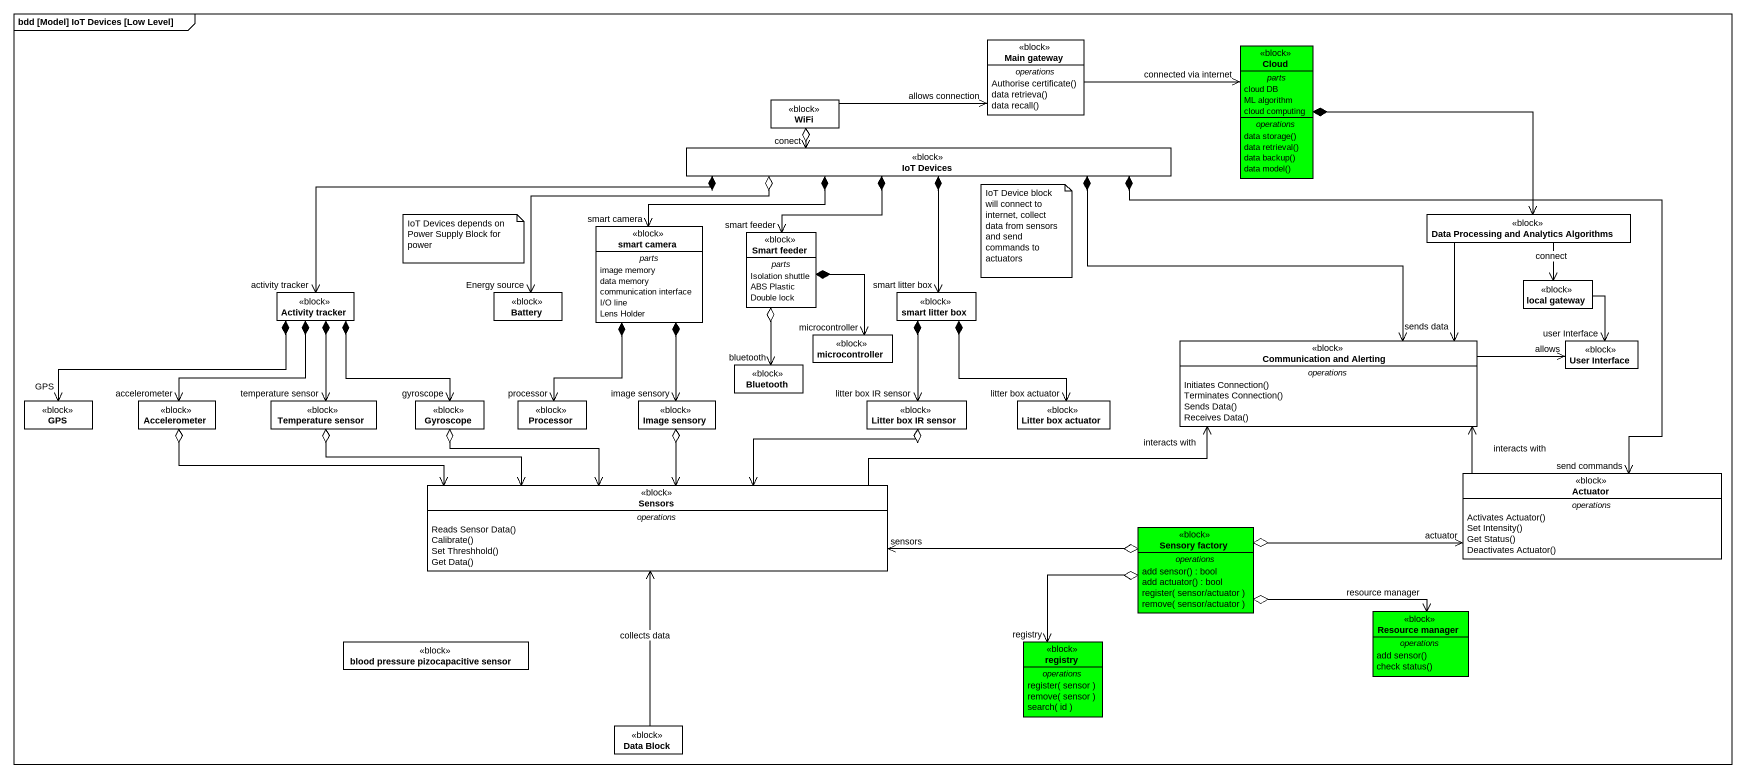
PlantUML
@startuml
mainframe bdd [Model] IoT Devices [Low Level]
hide circle
hide empty members
class "Main gateway" as Main_gateway <<block>> {
  -- operations --
  Authorise certificate()
  data retrieva()
  data recall()
}
class "Cloud" as Cloud_ <<block>> #00FF00 {
  -- parts --
  cloud DB
  ML algorithm
  cloud computing
  -- operations --
  data storage()
  data retrieval()
  data backup()
  data model()
}
class WiFi <<block>>
class "IoT Devices" as IoT_Devices <<block>>
class "smart camera" as smart_camera <<block>> {
  -- parts --
  image memory
  data memory
  communication interface
  I/O line
  Lens Holder
}
class "Data Processing and Analytics Algorithms" as Data_Processing_and <<block>>
class "Smart feeder" as Smart_feeder <<block>> {
  -- parts --
  Isolation shuttle
  ABS Plastic
  Double lock
}
class "Activity tracker" as Activity_tracker <<block>>
class Battery <<block>>
class "smart litter box" as smart_litter_box <<block>>
class "local gateway" as local_gateway <<block>>
class microcontroller <<block>>
class "Communication and Alerting" as Communication_and_Alerting <<block>> {
  -- operations --
  Initiates Connection()
  Terminates Connection()
  Sends Data()
  Receives Data()
}
class "User Interface" as User_Interface <<block>>
class Bluetooth <<block>>
class GPS <<block>>
class Accelerometer <<block>>
class "Temperature sensor" as Temperature_sensor <<block>>
class Gyroscope <<block>>
class Processor <<block>>
class "Image sensory" as Image_sensory <<block>>
class "Litter box IR sensor" as Litter_box_IR_sensor <<block>>
class "Litter box actuator" as Litter_box_actuator <<block>>
class Sensors <<block>> {
  -- operations --
  Reads Sensor Data()
  Calibrate()
  Set Threshhold()
  Get Data()
}
class Actuator <<block>> {
  -- operations --
  Activates Actuator()
  Set Intensity()
  Get Status()
  Deactivates Actuator()
}
class "Sensory factory" as Sensory_factory <<block>> #00FF00 {
  -- operations --
  add sensor() : bool
  add actuator() : bool
  register( sensor/actuator )
  remove( sensor/actuator )
}
class "Resource manager" as Resource_manager <<block>> #00FF00 {
  -- operations --
  add sensor()
  check status()
}
class "blood pressure pizocapacitive sensor" as blood_pressure <<block>>
class registry <<block>> #00FF00 {
  -- operations --
  register( sensor )
  remove( sensor )
  search( id )
}
class "Data Block" as Data_Block <<block>>
Main_gateway -right-> "connected via internet" Cloud_
Cloud_ *-right-> Data_Processing_and
WiFi -right-> "allows connection" Main_gateway
WiFi o-right-> "conect" IoT_Devices
IoT_Devices *-left-> "smart camera" smart_camera
IoT_Devices *--> "smart feeder" Smart_feeder
IoT_Devices *-left-> "activity tracker" Activity_tracker
IoT_Devices o-left-> "Energy source" Battery
IoT_Devices *--> "smart litter box" smart_litter_box
IoT_Devices *-right-> Communication_and_Alerting
IoT_Devices *-right-> "send commands" Actuator
smart_camera *--> "processor" Processor
smart_camera *--> "image sensory" Image_sensory
Data_Processing_and --> "connect" local_gateway
Data_Processing_and --> "sends data" Communication_and_Alerting
Smart_feeder *--> "microcontroller" microcontroller
Smart_feeder o--> "bluetooth" Bluetooth
Activity_tracker *-left-> "GPS" GPS
Activity_tracker *--> "accelerometer" Accelerometer
Activity_tracker *--> "temperature sensor" Temperature_sensor
Activity_tracker *--> "gyroscope" Gyroscope
smart_litter_box *--> "litter box IR sensor" Litter_box_IR_sensor
smart_litter_box *--> "litter box actuator" Litter_box_actuator
local_gateway --> "user Interface" User_Interface
Communication_and_Alerting -right-> "allows" User_Interface
Accelerometer o-right-> Sensors
Temperature_sensor o-right-> Sensors
Gyroscope o-right-> Sensors
Image_sensory o--> Sensors
Litter_box_IR_sensor o-left-> Sensors
Sensors -right-> "interacts with" Communication_and_Alerting
Actuator -left-> "interacts with" Communication_and_Alerting
Sensory_factory o-left-> "sensors" Sensors
Sensory_factory o-right-> "actuator" Actuator
Sensory_factory o-right-> "resource manager" Resource_manager
Sensory_factory o--> "registry" registry
Data_Block -up-> "collects data" Sensors
note as N1
  IoT Device block will connect to internet, collect data from sensors and send commands to actuators
end note
note as N2
  IoT Devices depends on Power Supply Block for power
end note
@enduml
